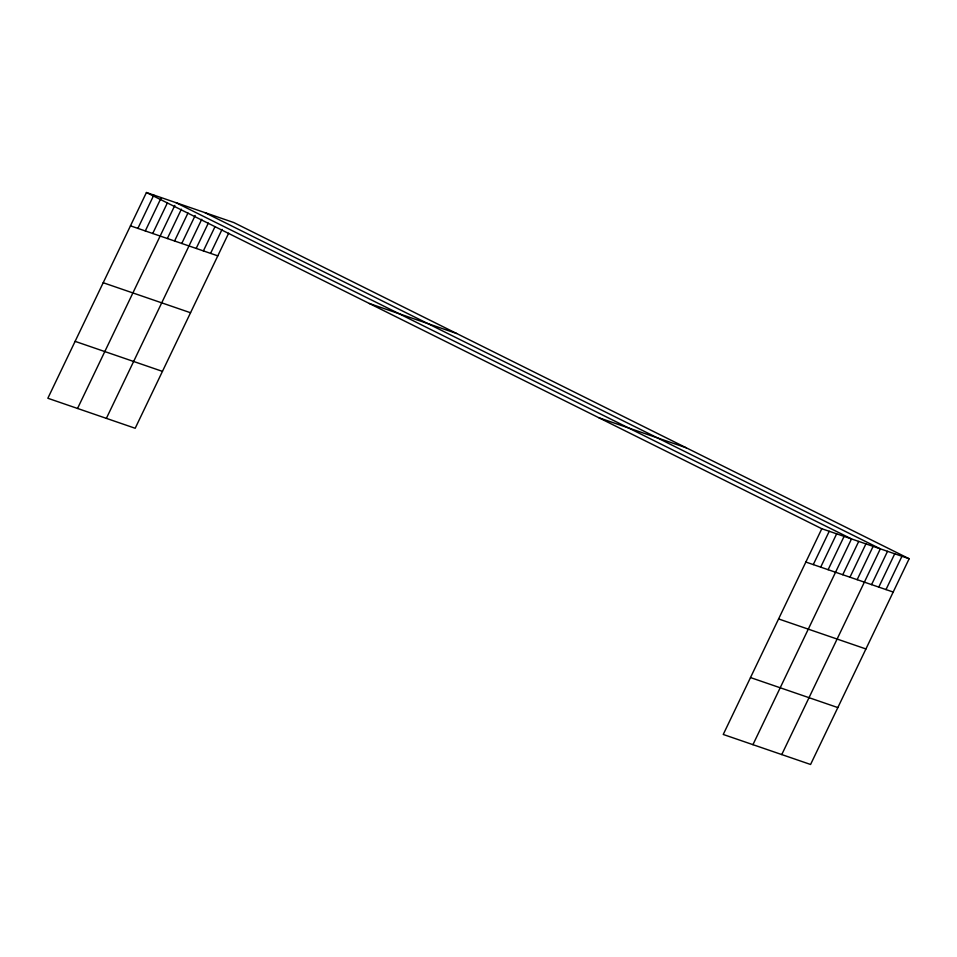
<?xml version="1.0" encoding="UTF-8"?>
<svg xmlns="http://www.w3.org/2000/svg" width="957" height="957" viewBox="0 0 957 957"><rect width="100%" height="100%" fill="white"/><g stroke="black" fill="none" stroke-linecap="round" stroke-linejoin="round"><path stroke-width="1.44" d="M909.15 558.744L821.812 528.731L723.241 734.462L810.579 764.476L909.15 558.744L233.759 222.538L146.421 192.524L47.85 398.256L135.188 428.269L228.651 233.197M137.88 228.388L153.838 195.072M145.308 230.936L161.266 197.632M152.725 233.484L167.415 202.848M77.541 408.46L174.832 205.396M167.355 238.52L181.399 209.2M174.569 240.997L187.967 213.016M181.77 243.473L195.18 215.492M106.371 418.365L201.748 219.297M196.185 248.425L208.315 223.101M203.386 250.901L214.882 226.917M210.588 253.378L222.084 229.393M813.283 564.594L829.241 531.279M820.699 567.142L836.657 533.827M828.128 569.69L844.086 536.387M752.944 744.666L851.503 538.935L176.112 202.728M842.758 574.726L858.716 541.411M849.96 577.203L865.918 543.887M857.161 579.679L873.119 546.363M781.761 754.571L880.332 548.84L204.93 212.633M871.576 584.631L887.534 551.316M878.777 587.108L894.735 553.792M885.991 589.584L901.949 556.268M369.294 303.477L456.633 333.491M130.463 225.84L217.801 255.854M598.938 417.778L686.265 447.792M103.2 282.734L190.539 312.748M805.854 562.046L893.192 592.048M75.113 341.362L162.451 371.376M778.591 618.94L865.929 648.954M750.503 677.568L837.842 707.582M146.421 192.524L821.812 528.731"/></g></svg>
